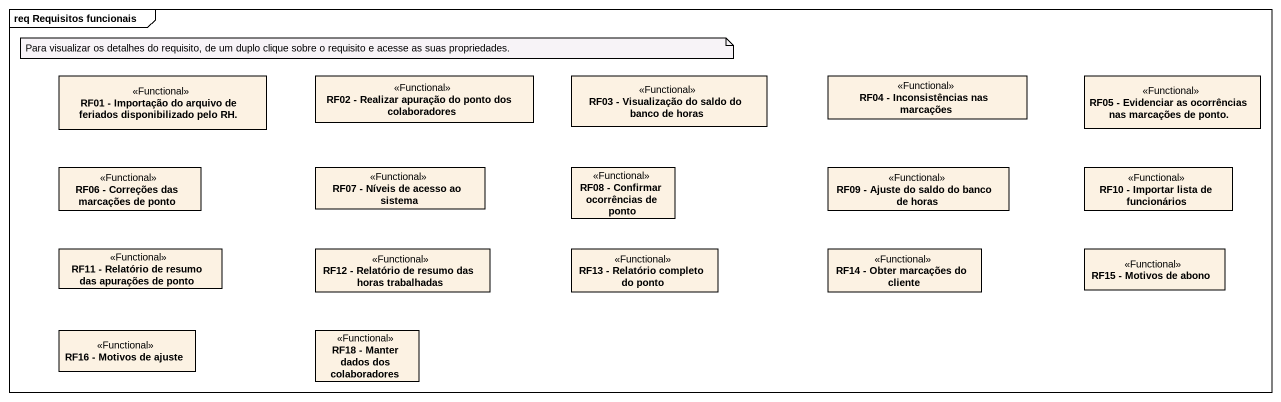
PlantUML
@startuml
mainframe req Requisitos funcionais
hide circle
hide empty members
class "RF01 - Importação do arquivo de feriados disponibilizado pelo RH." as RF01_Importação_do_arquivo <<Functional>>
class "RF02 - Realizar apuração do ponto dos colaboradores" as RF02_Realizar_apuração_do <<Functional>>
class "RF03 - Visualização do saldo do banco de horas" as RF03_Visualização_do_saldo <<Functional>>
class "RF04 - Inconsistências nas marcações" as RF04_Inconsistências_nas <<Functional>>
class "RF05 - Evidenciar as ocorrências nas marcações de ponto." as RF05_Evidenciar_as <<Functional>>
class "RF06 - Correções das marcações de ponto" as RF06_Correções_das <<Functional>>
class "RF07 - Níveis de acesso ao sistema" as RF07_Níveis_de_acesso_ao <<Functional>>
class "RF08 - Confirmar ocorrências de ponto" as RF08_Confirmar_ocorrências <<Functional>>
class "RF09 - Ajuste do saldo do banco de horas" as RF09_Ajuste_do_saldo_do <<Functional>>
class "RF10 - Importar lista de funcionários" as RF10_Importar_lista_de <<Functional>>
class "RF11 - Relatório de resumo das apurações de ponto" as RF11_Relatório_de_resumo <<Functional>>
class "RF12 - Relatório de resumo das horas trabalhadas" as RF12_Relatório_de_resumo <<Functional>>
class "RF13 - Relatório completo do ponto" as RF13_Relatório_completo_do <<Functional>>
class "RF14 - Obter marcações do cliente" as RF14_Obter_marcações_do <<Functional>>
class "RF15 - Motivos de abono" as RF15_Motivos_de_abono <<Functional>>
class "RF16 - Motivos de ajuste" as RF16_Motivos_de_ajuste <<Functional>>
class "RF18 - Manter dados dos colaboradores" as RF18_Manter_dados_dos <<Functional>>
note as N1
  Para visualizar os detalhes do requisito, de um duplo clique sobre o requisito e acesse as suas propriedades.
end note
@enduml
